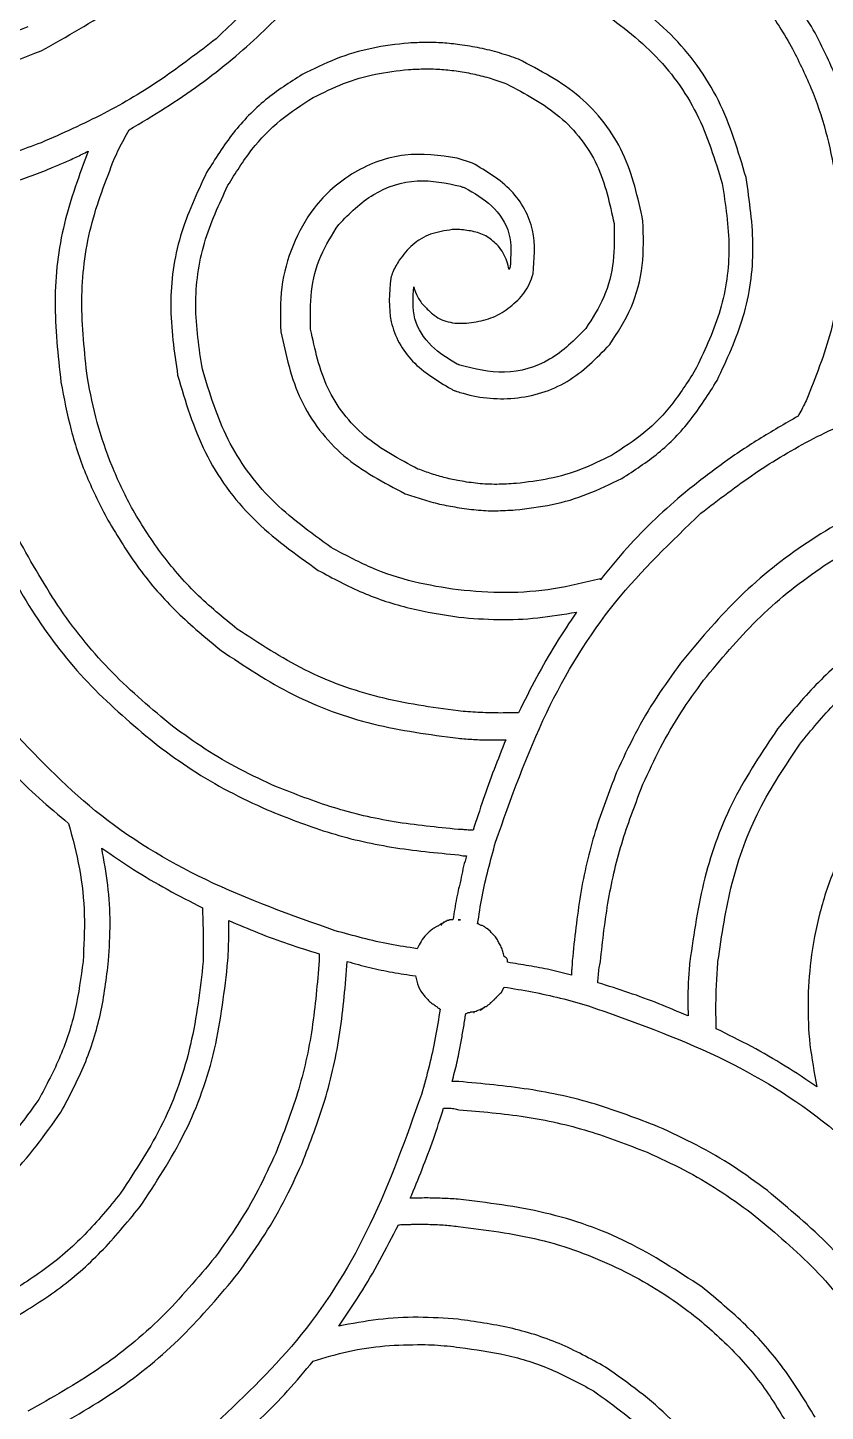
# Model space of a CAD drawing. Extents: x 0 to 371, y 0 to 260.
# Drawn here: x 42.89 to 67.65, y 137.79 to 180.76 of the extents above; entities that cross this region are included whole.
import ezdxf

# ---------------------------------------------------------------- set-up
doc = ezdxf.new("R2010")
doc.units = 0
doc.layers.add('Layer_1', color=7, linetype='CONTINUOUS')

msp = doc.modelspace()

# ---------------------------------------------------------------- linework, layer by layer
at = {"layer": 'Layer_1', "color": 7}
for points in [[(44.767293, 176.926874)], [(49.132918, 153.034793)], [(56.250313, 153.061664), (56.329894, 153.061664), (56.250313, 153.061664)], [(55.747501, 152.929373)], [(52.810729, 151.765103)], [(56.750023, 150.19724)], [(57.070418, 150.33625)], [(55.800727, 147.21396)], [(54.858665, 143.603326)], [(55.134618, 139.869706)]]:
    msp.add_lwpolyline(points, close=True, dxfattribs=at)
for points in [[(56.700414, 176.556355), (56.223958, 176.715001)], [(56.303539, 174.492914), (56.065311, 174.492914)], [(56.223958, 171.582497), (56.435831, 171.582497)], [(60.669164, 163.618127), (60.669164, 163.644998)], [(56.276668, 154.040416), (56.276668, 154.066771)], [(55.933019, 153.034793), (55.906664, 153.034793)], [(56.091666, 153.061664), (56.038956, 153.061664), (56.012085, 153.061664), (55.985729, 153.061664)], [(56.885416, 152.929373), (56.859061, 152.929373)], [(57.255936, 152.691145), (57.176354, 152.77021)], [(51.937914, 152.003331), (51.937914, 151.791458)], [(57.785102, 151.738748), (57.785102, 151.791458)], [(57.599585, 150.812706), (57.679166, 150.971353), (57.679166, 150.971353)], [(57.282291, 150.494897), (57.361872, 150.574478)], [(57.467293, 150.680414), (57.546874, 150.75948)], [(56.488541, 150.151248), (56.514896, 150.151248)], [(56.726769, 150.177603), (56.753124, 150.177603)], [(57.097289, 150.362605), (57.123644, 150.362605), (57.149999, 150.38896)], [(56.276668, 148.034581), (56.065311, 148.034581)]]:
    msp.add_lwpolyline(points, dxfattribs=at)
for points, knots in [([(55.112914, 190.632497), (54.630841, 189.27195), (53.697612, 186.638112), (51.561866, 183.118992), (49.659533, 181.301481), (48.736043, 180.419168)], [0, 0, 0, 0, 4.325973, 8.374502, 12.194088, 12.194088, 12.194088, 12.194088]), ([(72.072602, 170.60323), (72.244, 171.856137), (72.585191, 174.350229), (72.15742, 178.058193), (71.083309, 181.246742), (69.524614, 183.791772), (67.85203, 185.876311), (66.498787, 187.004257), (65.828539, 187.562918)], [0, 0, 0, 0, 3.7816, 7.527821, 11.082407, 13.784258, 16.445701, 19.057477, 19.057477, 19.057477, 19.057477]), ([(56.250313, 186.531456), (57.099094, 186.426104), (58.788587, 186.216402), (61.187903, 185.331684), (63.133627, 184.175741), (64.62004, 182.887406), (65.741006, 181.622418), (66.310707, 180.661619), (66.595418, 180.181456)], [0, 0, 0, 0, 2.55887, 5.093413, 7.607335, 9.305928, 10.979034, 12.650494, 12.650494, 12.650494, 12.650494]), ([(43.312085, 180.049164), (44.099665, 180.48815), (45.663069, 181.35957), (47.735137, 183.057726), (48.864848, 184.407654), (49.424372, 185.076247)], [0, 0, 0, 0, 2.701966, 5.363601, 7.975465, 7.975465, 7.975465, 7.975465]), ([(67.336457, 180.604686), (67.025119, 181.117244), (66.403558, 182.140525), (65.21001, 183.50276), (64.283322, 184.267777), (63.817293, 184.652501)], [0, 0, 0, 0, 1.796894, 3.587356, 5.398685, 5.398685, 5.398685, 5.398685]), ([(49.238855, 179.784581), (49.536314, 180.041401), (50.137025, 180.560041), (50.974662, 181.420777), (51.492013, 182.039453), (51.752396, 182.350833)], [0, 0, 0, 0, 1.178583, 2.380117, 3.597619, 3.597619, 3.597619, 3.597619]), ([(65.193436, 176.106769), (64.951367, 176.923887), (64.469027, 178.552051), (62.929011, 180.668726), (61.534299, 181.662458), (60.827811, 182.165831)], [0, 0, 0, 0, 2.544261, 5.069616, 7.661989, 7.661989, 7.661989, 7.661989]), ([(60.457291, 181.451146), (61.099021, 180.987475), (62.366431, 180.071728), (63.772628, 178.144315), (64.225484, 176.663329), (64.452396, 175.921251)], [0, 0, 0, 0, 2.366487, 4.673792, 6.990994, 6.990994, 6.990994, 6.990994]), ([(42.888855, 180.789688), (41.799251, 180.367003), (39.557781, 179.497479), (35.876465, 179.159677), (33.42844, 179.540293), (32.199585, 179.731354)], [0, 0, 0, 0, 3.494909, 7.189522, 10.913489, 10.913489, 10.913489, 10.913489]), ([(68.791666, 176.318126), (68.694899, 176.816722), (68.501796, 177.8117), (68.009939, 179.251749), (67.560545, 180.154523), (67.336457, 180.604686)], [0, 0, 0, 0, 1.522577, 3.038394, 4.546008, 4.546008, 4.546008, 4.546008]), ([(32.491039, 178.831668), (33.742102, 178.665259), (36.230964, 178.334205), (39.951117, 178.722956), (42.213201, 179.615554), (43.312085, 180.049164)], [0, 0, 0, 0, 3.779959, 7.51984, 11.052931, 11.052931, 11.052931, 11.052931]), ([(48.736043, 180.419168), (48.1852, 179.993756), (47.079205, 179.139604), (45.260479, 178.05414), (43.96558, 177.480803), (43.312085, 177.191458)], [0, 0, 0, 0, 2.086879, 4.19008, 6.332929, 6.332929, 6.332929, 6.332929]), ([(54.716039, 180.286876), (54.332177, 180.243154), (53.566035, 180.155888), (52.450519, 179.818794), (51.756982, 179.478827), (51.408747, 179.308124)], [0, 0, 0, 0, 1.157449, 2.310129, 3.4726, 3.4726, 3.4726, 3.4726]), ([(56.303539, 180.234166), (56.127388, 180.255448), (55.775966, 180.297907), (55.244995, 180.307713), (54.892364, 180.293822), (54.716039, 180.286876)], [0, 0, 0, 0, 0.531999, 1.061341, 1.590741, 1.590741, 1.590741, 1.590741]), ([(58.128751, 179.784581), (57.932683, 179.851623), (57.53882, 179.986299), (56.928931, 180.13994), (56.512859, 180.202628), (56.303539, 180.234166)], [0, 0, 0, 0, 0.621519, 1.248514, 1.883298, 1.883298, 1.883298, 1.883298]), ([(66.595418, 180.181456), (66.809005, 179.758139), (67.236575, 178.910723), (67.690754, 177.555953), (67.87796, 176.624962), (67.971561, 176.15948)], [0, 0, 0, 0, 1.421181, 2.844992, 4.268726, 4.268726, 4.268726, 4.268726]), ([(46.037499, 177.588333), (46.412257, 177.811969), (47.157743, 178.256836), (48.233687, 178.980967), (48.904925, 179.51761), (49.238855, 179.784581)], [0, 0, 0, 0, 1.309206, 2.604334, 3.886492, 3.886492, 3.886492, 3.886492]), ([(61.992081, 174.757497), (61.833636, 175.48201), (61.518336, 176.923764), (60.110778, 178.748421), (58.794664, 179.436456), (58.128751, 179.784581)], [0, 0, 0, 0, 2.206894, 4.391638, 6.62917, 6.62917, 6.62917, 6.62917]), ([(51.408747, 179.308124), (51.020365, 179.059329), (50.229747, 178.552864), (49.225558, 177.50971), (48.708547, 176.685428), (48.445105, 176.265416)], [0, 0, 0, 0, 1.380479, 2.810201, 4.295596, 4.295596, 4.295596, 4.295596]), ([(51.752396, 178.593956), (52.0634, 178.747102), (52.682153, 179.051792), (53.683245, 179.347324), (54.370032, 179.426754), (54.716039, 179.466771)], [0, 0, 0, 0, 1.038856, 2.066839, 3.110587, 3.110587, 3.110587, 3.110587]), ([(54.716039, 179.466771), (54.889719, 179.473724), (55.23312, 179.487471), (55.746452, 179.478088), (56.082692, 179.435361), (56.250313, 179.414061)], [0, 0, 0, 0, 0.521484, 1.031085, 1.537668, 1.537668, 1.537668, 1.537668]), ([(56.250313, 179.414061), (56.424285, 179.384241), (56.769133, 179.325131), (57.273937, 179.192915), (57.597843, 179.075509), (57.758747, 179.017186)], [0, 0, 0, 0, 0.529393, 1.04936, 1.562634, 1.562634, 1.562634, 1.562634]), ([(57.758747, 179.017186), (58.33484, 178.714217), (59.471761, 178.116306), (60.694248, 176.545848), (60.959493, 175.301429), (61.092394, 174.677916)], [0, 0, 0, 0, 1.939308, 3.827231, 5.723082, 5.723082, 5.723082, 5.723082]), ([(49.106563, 175.868541), (49.34194, 176.246371), (49.80322, 176.986824), (50.699415, 177.922433), (51.406221, 178.373188), (51.752396, 178.593956)], [0, 0, 0, 0, 1.333712, 2.613745, 3.842465, 3.842465, 3.842465, 3.842465]), ([(45.587914, 176.715001), (45.633889, 176.81239), (45.726592, 177.008761), (45.879613, 177.298382), (45.984725, 177.491415), (46.037499, 177.588333)], [0, 0, 0, 0, 0.323045, 0.65138, 0.982455, 0.982455, 0.982455, 0.982455]), ([(43.312085, 177.191458), (42.757648, 176.98569), (41.627332, 176.566196), (39.823783, 176.147497), (38.57774, 175.997737), (37.941353, 175.921251)], [0, 0, 0, 0, 1.772931, 3.614432, 5.536675, 5.536675, 5.536675, 5.536675]), ([(41.565938, 175.709894), (41.799654, 175.774609), (42.262738, 175.902836), (42.940295, 176.139408), (43.517692, 176.35983), (44.000043, 176.562046), (44.38759, 176.739699), (44.641527, 176.864877), (44.767293, 176.926874)], [0, 0, 0, 0, 0.727343, 1.441154, 2.15188, 2.581299, 3.009977, 3.430616, 3.430616, 3.430616, 3.430616]), ([(44.767293, 176.926874), (44.491543, 176.18649), (43.932551, 174.685608), (43.646501, 172.234509), (43.828298, 170.592538), (43.920833, 169.756769)], [0, 0, 0, 0, 2.364708, 4.793656, 7.311679, 7.311679, 7.311679, 7.311679]), ([(44.740938, 169.889061), (44.653781, 170.687229), (44.482883, 172.252281), (44.758867, 174.590608), (45.313772, 176.012526), (45.587914, 176.715001)], [0, 0, 0, 0, 2.404717, 4.715186, 6.971166, 6.971166, 6.971166, 6.971166]), ([(56.223958, 176.715001), (55.6784, 176.789315), (54.581306, 176.938756), (52.971643, 176.347631), (51.780388, 175.300661), (51.079689, 174.013371), (50.709372, 172.69515), (50.734538, 171.781068), (50.747289, 171.317914)], [0, 0, 0, 0, 1.631156, 3.280192, 4.958216, 6.28195, 7.628513, 9.011581, 9.011581, 9.011581, 9.011581]), ([(48.445105, 176.265416), (48.141343, 175.621496), (47.530076, 174.325718), (47.228609, 172.140914), (47.438956, 170.698283), (47.545418, 169.968126)], [0, 0, 0, 0, 2.127754, 4.281735, 6.489169, 6.489169, 6.489169, 6.489169]), ([(58.578852, 173.116771), (58.618998, 173.574775), (58.700272, 174.502004), (57.96139, 175.815764), (57.129148, 176.304552), (56.700414, 176.556355)], [0, 0, 0, 0, 1.356337, 2.745907, 4.222353, 4.222353, 4.222353, 4.222353]), ([(48.312813, 170.153644), (48.211603, 170.813963), (48.011451, 172.119811), (48.283361, 174.102344), (48.83298, 175.281563), (49.106563, 175.868541)], [0, 0, 0, 0, 1.997914, 3.95108, 5.886882, 5.886882, 5.886882, 5.886882]), ([(52.546146, 174.651561), (52.884598, 174.993851), (53.556312, 175.673184), (54.966024, 176.124774), (55.880626, 175.935272), (56.329894, 175.842186)], [0, 0, 0, 0, 1.43165, 2.841348, 4.202375, 4.202375, 4.202375, 4.202375]), ([(56.329894, 175.842186), (56.341024, 175.834913), (56.365692, 175.818793), (56.413284, 175.809634), (56.445123, 175.796173), (56.462186, 175.78896)], [0, 0, 0, 0, 0.039542, 0.087642, 0.143182, 0.143182, 0.143182, 0.143182]), ([(56.462186, 175.78896), (56.753466, 175.623733), (57.340697, 175.290629), (57.947806, 174.38128), (57.892244, 173.682), (57.864168, 173.328644)], [0, 0, 0, 0, 1.000364, 2.016767, 3.055005, 3.055005, 3.055005, 3.055005]), ([(64.452396, 175.921251), (64.553606, 175.260933), (64.753758, 173.955085), (64.481848, 171.972552), (63.932229, 170.793332), (63.658646, 170.206355)], [0, 0, 0, 0, 1.997914, 3.95108, 5.886882, 5.886882, 5.886882, 5.886882]), ([(64.293749, 169.80948), (64.59734, 170.457376), (65.205875, 171.756055), (65.510793, 173.939651), (65.300084, 175.378506), (65.193436, 176.106769)], [0, 0, 0, 0, 2.138633, 4.286794, 6.488376, 6.488376, 6.488376, 6.488376]), ([(67.971561, 176.15948), (68.058718, 175.361312), (68.229615, 173.796259), (67.953632, 171.457933), (67.398727, 170.036015), (67.124584, 169.333539)], [0, 0, 0, 0, 2.404717, 4.715186, 6.971166, 6.971166, 6.971166, 6.971166]), ([(51.673331, 171.39698), (51.66387, 171.788879), (51.645215, 172.56163), (51.933984, 173.694986), (52.342971, 174.334076), (52.546146, 174.651561)], [0, 0, 0, 0, 1.173336, 2.313595, 3.439248, 3.439248, 3.439248, 3.439248]), ([(56.065311, 174.492914), (55.839379, 174.457948), (55.400828, 174.390076), (54.814128, 174.05375), (54.554223, 173.710975), (54.424585, 173.540001)], [0, 0, 0, 0, 0.682479, 1.32474, 1.963902, 1.963902, 1.963902, 1.963902]), ([(57.494164, 173.990103), (57.387051, 174.090939), (57.172465, 174.292951), (56.746353, 174.445743), (56.452246, 174.477073), (56.303539, 174.492914)], [0, 0, 0, 0, 0.437287, 0.876048, 1.324793, 1.324793, 1.324793, 1.324793]), ([(61.092394, 174.677916), (61.101822, 174.286011), (61.120414, 173.513229), (60.831321, 172.379912), (60.42227, 171.740821), (60.219063, 171.423335)], [0, 0, 0, 0, 1.173339, 2.313662, 3.43938, 3.43938, 3.43938, 3.43938]), ([(60.960102, 170.921039), (61.202139, 171.2948), (61.689034, 172.046678), (62.030936, 173.384411), (62.005152, 174.29559), (61.992081, 174.757497)], [0, 0, 0, 0, 1.329611, 2.674722, 4.057669, 4.057669, 4.057669, 4.057669]), ([(57.837813, 173.249063), (57.816535, 173.337322), (57.77376, 173.514756), (57.662817, 173.769467), (57.550571, 173.916309), (57.494164, 173.990103)], [0, 0, 0, 0, 0.272222, 0.547266, 0.825112, 0.825112, 0.825112, 0.825112]), ([(54.424585, 173.540001), (54.388995, 173.482766), (54.316065, 173.365484), (54.22552, 173.179978), (54.18152, 173.048688), (54.160001, 172.98448)], [0, 0, 0, 0, 0.202151, 0.414237, 0.617239, 0.617239, 0.617239, 0.617239]), ([(57.864168, 173.328644), (57.862429, 173.319611), (57.858821, 173.300866), (57.84316, 173.276841), (57.839552, 173.258096), (57.837813, 173.249063)], [0, 0, 0, 0, 0.027378, 0.056812, 0.08419, 0.08419, 0.08419, 0.08419]), ([(54.160001, 172.98448), (54.119895, 172.526467), (54.038695, 171.599179), (54.777886, 170.285503), (55.610191, 169.796703), (56.038956, 169.544896)], [0, 0, 0, 0, 1.356338, 2.746027, 4.222582, 4.222582, 4.222582, 4.222582]), ([(58.102396, 172.296666), (58.175954, 172.376863), (58.320465, 172.534417), (58.485175, 172.81267), (58.547481, 173.014931), (58.578852, 173.116771)], [0, 0, 0, 0, 0.326004, 0.640468, 0.959374, 0.959374, 0.959374, 0.959374]), ([(56.223958, 170.312291), (55.943555, 170.482376), (55.380993, 170.823611), (54.803764, 171.707469), (54.850975, 172.381414), (54.874686, 172.719896)], [0, 0, 0, 0, 0.980321, 1.966787, 2.96213, 2.96213, 2.96213, 2.96213]), ([(54.874686, 172.719896), (54.911479, 172.608768), (54.985094, 172.386428), (55.196466, 172.102722), (55.370234, 171.949538), (55.456563, 171.873436)], [0, 0, 0, 0, 0.349322, 0.698905, 1.04404, 1.04404, 1.04404, 1.04404]), ([(56.435831, 171.582497), (56.640287, 171.605653), (57.050672, 171.65213), (57.635733, 171.887658), (57.947258, 172.160695), (58.102396, 172.296666)], [0, 0, 0, 0, 0.616138, 1.236716, 1.852341, 1.852341, 1.852341, 1.852341]), ([(55.456563, 171.873436), (55.530328, 171.81866), (55.677808, 171.709145), (55.944819, 171.618429), (56.129703, 171.59463), (56.223958, 171.582497)], [0, 0, 0, 0, 0.27424, 0.548291, 0.833302, 0.833302, 0.833302, 0.833302]), ([(50.747289, 171.317914), (50.905695, 170.59341), (51.220908, 169.151711), (52.628188, 167.326968), (53.944224, 166.63895), (54.610103, 166.290831)], [0, 0, 0, 0, 2.206856, 4.391448, 6.628866, 6.628866, 6.628866, 6.628866]), ([(55.006977, 167.05771), (54.430885, 167.360679), (53.293964, 167.95859), (52.071477, 169.529048), (51.806231, 170.773467), (51.673331, 171.39698)], [0, 0, 0, 0, 1.939308, 3.827231, 5.723082, 5.723082, 5.723082, 5.723082]), ([(60.219063, 171.423335), (59.869095, 171.068718), (59.175382, 170.36579), (57.700878, 169.933454), (56.764473, 170.169664), (56.303539, 170.285936)], [0, 0, 0, 0, 1.479867, 2.933416, 4.342529, 4.342529, 4.342529, 4.342529]), ([(56.038956, 169.544896), (56.067259, 169.528875), (56.124054, 169.496726), (56.214985, 169.467115), (56.815248, 169.274061), (58.009544, 169.140162), (59.727718, 169.662249), (60.546738, 170.498817), (60.960102, 170.921039)], [0, 0, 0, 0, 0.097318, 0.195289, 0.285792, 1.990609, 3.707556, 5.457135, 5.457135, 5.457135, 5.457135]), ([(56.303539, 170.285936), (56.294506, 170.287675), (56.275761, 170.291283), (56.251736, 170.306944), (56.232991, 170.310552), (56.223958, 170.312291)], [0, 0, 0, 0, 0.027378, 0.056812, 0.08419, 0.08419, 0.08419, 0.08419]), ([(63.658646, 170.206355), (63.423276, 169.828561), (62.962022, 169.0882), (62.065747, 168.152838), (61.358981, 167.702183), (61.012813, 167.481456)], [0, 0, 0, 0, 1.333601, 2.613455, 3.8421, 3.8421, 3.8421, 3.8421]), ([(43.920833, 169.756769), (44.015945, 169.258366), (44.205707, 168.263987), (44.687714, 166.81927), (45.146663, 165.91977), (45.376041, 165.47021)], [0, 0, 0, 0, 1.521336, 3.035266, 4.547924, 4.547924, 4.547924, 4.547924]), ([(49.397501, 162.083853), (48.958977, 162.441282), (48.088372, 163.150889), (46.995436, 164.438389), (46.128165, 165.775469), (45.482747, 167.141586), (45.020037, 168.491645), (44.833969, 169.423264), (44.740938, 169.889061)], [0, 0, 0, 0, 1.694147, 3.363403, 5.041207, 6.462388, 7.886199, 9.309933, 9.309933, 9.309933, 9.309933]), ([(47.545418, 169.968126), (47.78748, 169.151047), (48.269799, 167.522985), (49.809896, 165.406537), (51.204562, 164.412911), (51.911043, 163.909581)], [0, 0, 0, 0, 2.544135, 5.069289, 7.661578, 7.661578, 7.661578, 7.661578]), ([(52.307918, 164.62375), (51.666188, 165.087421), (50.398778, 166.003168), (48.992581, 167.93058), (48.539725, 169.411566), (48.312813, 170.153644)], [0, 0, 0, 0, 2.366487, 4.673792, 6.990994, 6.990994, 6.990994, 6.990994]), ([(61.330622, 166.766771), (61.718967, 167.015561), (62.509492, 167.522004), (63.513429, 168.565237), (64.030346, 169.389475), (64.293749, 169.80948)], [0, 0, 0, 0, 1.380369, 2.809918, 4.295238, 4.295238, 4.295238, 4.295238]), ([(67.124584, 169.333539), (67.094469, 169.262381), (67.033236, 169.117698), (66.917981, 168.910599), (66.844188, 168.769157), (66.807291, 168.698436)], [0, 0, 0, 0, 0.231633, 0.470969, 0.710305, 0.710305, 0.710305, 0.710305]), ([(63.790938, 165.682083), (64.343699, 166.10764), (65.45362, 166.96214), (67.27457, 168.042792), (68.56569, 168.619707), (69.214896, 168.909793)], [0, 0, 0, 0, 2.091606, 4.199858, 6.332059, 6.332059, 6.332059, 6.332059]), ([(66.807291, 168.698436), (66.396875, 168.462327), (65.579014, 167.991816), (64.409659, 167.208386), (63.677887, 166.630245), (63.314997, 166.343541)], [0, 0, 0, 0, 1.420261, 2.830243, 4.217324, 4.217324, 4.217324, 4.217324]), ([(61.012813, 167.481456), (60.70185, 167.328281), (60.083211, 167.023549), (59.082347, 166.727655), (58.395654, 166.64817), (58.049686, 166.608125)], [0, 0, 0, 0, 1.03879, 2.066605, 3.11024, 3.11024, 3.11024, 3.11024]), ([(56.303539, 166.687706), (56.155689, 166.717481), (55.861352, 166.776755), (55.429347, 166.904874), (55.147933, 167.006704), (55.006977, 167.05771)], [0, 0, 0, 0, 0.452269, 0.900367, 1.350055, 1.350055, 1.350055, 1.350055]), ([(58.023331, 165.788019), (58.407192, 165.831742), (59.173334, 165.919008), (60.28885, 166.256101), (60.982387, 166.596069), (61.330622, 166.766771)], [0, 0, 0, 0, 1.157449, 2.310129, 3.4726, 3.4726, 3.4726, 3.4726]), ([(54.610103, 166.290831), (54.78626, 166.231038), (55.137688, 166.111752), (55.674934, 165.961665), (56.040705, 165.898654), (56.223958, 165.867085)], [0, 0, 0, 0, 0.558113, 1.113417, 1.670957, 1.670957, 1.670957, 1.670957]), ([(58.049686, 166.608125), (57.849903, 166.595757), (57.456207, 166.571385), (56.870818, 166.596832), (56.491242, 166.657637), (56.303539, 166.687706)], [0, 0, 0, 0, 0.600276, 1.182916, 1.752895, 1.752895, 1.752895, 1.752895]), ([(63.314997, 166.343541), (63.000288, 166.071), (62.366134, 165.521819), (61.476038, 164.614901), (60.939632, 163.95225), (60.669164, 163.618127)], [0, 0, 0, 0, 1.248722, 2.516229, 3.805333, 3.805333, 3.805333, 3.805333]), ([(56.223958, 165.867085), (56.420198, 165.837086), (56.815011, 165.776733), (57.417984, 165.751039), (57.820901, 165.775653), (58.023331, 165.788019)], [0, 0, 0, 0, 0.595281, 1.197638, 1.805832, 1.805832, 1.805832, 1.805832]), ([(69.268122, 166.052603), (68.480775, 165.615435), (66.918058, 164.747748), (64.839692, 163.055187), (63.714474, 161.698885), (63.155834, 161.025519)], [0, 0, 0, 0, 2.698955, 5.356858, 7.977514, 7.977514, 7.977514, 7.977514]), ([(45.376041, 165.47021), (45.687379, 164.957652), (46.308941, 163.934371), (47.502488, 162.572136), (48.429177, 161.807119), (48.895206, 161.422394)], [0, 0, 0, 0, 1.796894, 3.587356, 5.398685, 5.398685, 5.398685, 5.398685]), ([(57.414583, 155.46927), (57.896614, 156.82977), (58.829742, 159.463459), (60.965272, 162.982435), (62.867488, 164.799817), (63.790938, 165.682083)], [0, 0, 0, 0, 4.325799, 8.373986, 12.193383, 12.193383, 12.193383, 12.193383]), ([(63.870519, 160.496353), (64.403026, 161.136517), (65.476877, 162.427467), (67.458614, 164.035234), (68.944033, 164.866829), (69.691352, 165.285208)], [0, 0, 0, 0, 2.494016, 5.029417, 7.596492, 7.596492, 7.596492, 7.596492]), ([(41.910103, 164.571039), (42.349089, 163.783459), (43.220509, 162.220055), (44.918665, 160.147987), (46.268592, 159.018276), (46.937186, 158.458752)], [0, 0, 0, 0, 2.701966, 5.363601, 7.975465, 7.975465, 7.975465, 7.975465]), ([(47.386771, 159.0675), (46.747282, 159.604625), (45.460887, 160.685104), (43.847366, 162.660527), (43.016096, 164.142706), (42.597916, 164.888333)], [0, 0, 0, 0, 2.50184, 5.032695, 7.594725, 7.594725, 7.594725, 7.594725]), ([(56.250313, 163.300833), (55.791417, 163.373369), (54.871224, 163.518822), (53.538103, 163.960951), (52.717376, 164.403142), (52.307918, 164.62375)], [0, 0, 0, 0, 1.392508, 2.792299, 4.185934, 4.185934, 4.185934, 4.185934]), ([(51.911043, 163.909581), (52.364208, 163.66602), (53.27147, 163.178395), (54.749287, 162.697873), (55.767368, 162.535567), (56.276668, 162.454373)], [0, 0, 0, 0, 1.541296, 3.085767, 4.63181, 4.63181, 4.63181, 4.63181]), ([(60.669164, 163.644998), (60.187745, 163.530441), (59.224212, 163.301163), (57.734713, 163.178813), (56.745477, 163.26013), (56.250313, 163.300833)], [0, 0, 0, 0, 1.483436, 2.969019, 4.457886, 4.457886, 4.457886, 4.457886]), ([(66.860001, 158.511978), (67.217476, 158.950545), (67.927208, 159.82128), (69.214876, 160.914388), (70.552015, 161.78179), (71.91807, 162.427117), (73.267987, 162.889566), (74.19946, 163.075548), (74.665209, 163.168541)], [0, 0, 0, 0, 1.694336, 3.363942, 5.041931, 6.462934, 7.88643, 9.310004, 9.310004, 9.310004, 9.310004]), ([(56.276668, 162.454373), (56.683999, 162.422637), (57.498378, 162.359188), (58.723946, 162.411567), (59.527389, 162.545979), (59.928124, 162.613019)], [0, 0, 0, 0, 1.225051, 2.449256, 3.667467, 3.667467, 3.667467, 3.667467]), ([(59.928124, 162.613019), (59.710142, 162.286741), (59.268867, 161.626236), (58.669382, 160.582609), (58.309894, 159.856572), (58.128751, 159.49073)], [0, 0, 0, 0, 1.176968, 2.382608, 3.607153, 3.607153, 3.607153, 3.607153]), ([(70.220519, 162.507083), (69.707923, 162.195739), (68.684544, 161.574151), (67.322069, 160.380682), (66.556952, 159.453954), (66.172188, 158.987918)], [0, 0, 0, 0, 1.797007, 3.587655, 5.399073, 5.399073, 5.399073, 5.399073]), ([(56.250313, 159.543956), (55.42882, 159.658015), (53.792574, 159.885197), (51.452446, 160.740163), (50.080541, 161.637226), (49.397501, 162.083853)], [0, 0, 0, 0, 2.484287, 4.94819, 7.391259, 7.391259, 7.391259, 7.391259]), ([(48.895206, 161.422394), (49.623644, 160.936944), (51.086064, 159.96235), (53.602712, 159.046357), (55.363399, 158.814017), (56.250313, 158.69698)], [0, 0, 0, 0, 2.619892, 5.259724, 7.939254, 7.939254, 7.939254, 7.939254]), ([(63.155834, 161.025519), (62.904261, 160.677844), (62.395012, 159.974058), (61.730194, 158.840622), (61.358184, 158.040337), (61.17146, 157.638646)], [0, 0, 0, 0, 1.287007, 2.605232, 3.933695, 3.933695, 3.933695, 3.933695]), ([(61.992081, 157.268127), (62.16797, 157.650062), (62.517889, 158.409893), (63.147005, 159.490391), (63.630224, 160.162251), (63.870519, 160.496353)], [0, 0, 0, 0, 1.261043, 2.508744, 3.74294, 3.74294, 3.74294, 3.74294]), ([(58.128751, 159.49073), (57.917427, 159.485392), (57.496666, 159.474764), (56.869865, 159.4961), (56.455663, 159.528094), (56.250313, 159.543956)], [0, 0, 0, 0, 0.634068, 1.262469, 1.880335, 1.880335, 1.880335, 1.880335]), ([(52.44021, 152.7175), (51.080049, 153.19943), (48.448573, 154.131811), (44.935074, 156.265175), (43.129397, 158.170087), (42.253751, 159.093855)], [0, 0, 0, 0, 4.324913, 8.367322, 12.173336, 12.173336, 12.173336, 12.173336]), ([(50.614997, 157.189061), (50.233062, 157.364951), (49.473231, 157.714869), (48.392733, 158.343986), (47.720873, 158.827205), (47.386771, 159.0675)], [0, 0, 0, 0, 1.261043, 2.508744, 3.74294, 3.74294, 3.74294, 3.74294]), ([(66.172188, 158.987918), (65.693496, 158.274465), (64.730389, 156.839029), (63.818665, 154.367998), (63.571632, 152.636599), (63.447289, 151.765103)], [0, 0, 0, 0, 2.571336, 5.173416, 7.810582, 7.810582, 7.810582, 7.810582]), ([(56.250313, 158.69698), (56.411562, 158.682738), (56.737546, 158.653946), (57.232118, 158.644661), (57.564655, 158.6444), (57.731876, 158.644269)], [0, 0, 0, 0, 0.485489, 0.981475, 1.48318, 1.48318, 1.48318, 1.48318]), ([(57.731876, 158.644269), (57.608568, 158.338899), (57.361256, 157.726439), (57.026288, 156.789996), (56.820338, 156.157712), (56.71695, 155.840305)], [0, 0, 0, 0, 0.987901, 1.981368, 2.982816, 2.982816, 2.982816, 2.982816]), ([(41.619164, 158.538333), (41.873681, 158.243129), (42.385905, 157.649022), (43.237952, 156.820245), (43.849954, 156.309242), (44.159061, 156.051146)], [0, 0, 0, 0, 1.168937, 2.352526, 3.560394, 3.560394, 3.560394, 3.560394]), ([(46.937186, 158.458752), (47.28482, 158.207183), (47.988492, 157.697965), (49.121718, 157.033081), (49.921893, 156.661095), (50.323543, 156.474377)], [0, 0, 0, 0, 1.286898, 2.604908, 3.933251, 3.933251, 3.933251, 3.933251]), ([(64.320104, 151.765103), (64.438931, 152.58119), (64.674381, 154.198227), (65.519018, 156.507145), (66.41478, 157.846351), (66.860001, 158.511978)], [0, 0, 0, 0, 2.47089, 4.895949, 7.292382, 7.292382, 7.292382, 7.292382]), ([(61.17146, 157.638646), (60.935887, 157.030418), (60.458175, 155.797009), (60.008758, 153.828974), (59.867473, 152.476992), (59.795833, 151.791458)], [0, 0, 0, 0, 1.954953, 3.964393, 6.031377, 6.031377, 6.031377, 6.031377]), ([(60.669164, 151.765103), (60.740877, 152.409182), (60.88258, 153.681857), (61.321285, 155.531725), (61.770675, 156.695003), (61.992081, 157.268127)], [0, 0, 0, 0, 1.943253, 3.839796, 5.681605, 5.681605, 5.681605, 5.681605]), ([(56.250313, 155.866145), (55.588928, 155.930793), (54.283161, 156.058427), (52.38641, 156.495924), (51.199121, 156.960499), (50.614997, 157.189061)], [0, 0, 0, 0, 1.992577, 3.933933, 5.813998, 5.813998, 5.813998, 5.813998]), ([(50.323543, 156.474377), (50.938535, 156.22974), (52.191044, 155.731506), (54.196543, 155.270559), (55.577942, 155.138959), (56.276668, 155.072395)], [0, 0, 0, 0, 1.983616, 4.039886, 6.144507, 6.144507, 6.144507, 6.144507]), ([(44.159061, 156.051146), (44.282476, 155.585359), (44.52965, 154.652483), (44.682779, 153.207963), (44.633315, 152.245226), (44.608646, 151.765103)], [0, 0, 0, 0, 1.444352, 2.892737, 4.333651, 4.333651, 4.333651, 4.333651]), ([(68.659374, 156.051146), (68.415289, 155.60927), (67.927812, 154.726772), (67.45561, 153.28334), (67.184246, 151.865416), (67.094044, 150.493131), (67.145855, 149.177434), (67.307503, 148.312422), (67.389168, 147.875418)], [0, 0, 0, 0, 1.511541, 3.018784, 4.532059, 5.832483, 7.137265, 8.469468, 8.469468, 8.469468, 8.469468]), ([(56.71695, 155.840305), (56.665071, 155.842121), (56.561194, 155.845757), (56.406085, 155.86153), (56.302194, 155.864608), (56.250313, 155.866145)], [0, 0, 0, 0, 0.155696, 0.31175, 0.467415, 0.467415, 0.467415, 0.467415]), ([(45.402396, 151.791458), (45.42538, 152.1813), (45.471373, 152.961422), (45.397535, 154.132896), (45.259769, 154.900703), (45.191039, 155.283752)], [0, 0, 0, 0, 1.170864, 2.343047, 3.510022, 3.510022, 3.510022, 3.510022]), ([(45.191039, 155.283752), (45.516926, 155.058789), (46.175459, 154.604198), (47.222372, 153.992936), (47.947246, 153.619831), (48.312813, 153.431668)], [0, 0, 0, 0, 1.187646, 2.399927, 3.63333, 3.63333, 3.63333, 3.63333]), ([(56.859061, 152.929373), (56.90135, 153.212279), (56.986424, 153.78141), (57.183519, 154.626882), (57.337312, 155.187566), (57.414583, 155.46927)], [0, 0, 0, 0, 0.857836, 1.725739, 2.602112, 2.602112, 2.602112, 2.602112]), ([(56.276668, 155.072395), (56.302976, 155.065287), (56.354999, 155.051233), (56.435434, 155.046186), (56.488443, 155.046088), (56.514896, 155.046039)], [0, 0, 0, 0, 0.081549, 0.161265, 0.240673, 0.240673, 0.240673, 0.240673]), ([(56.514896, 155.046039), (56.48285, 154.937989), (56.418076, 154.719584), (56.350805, 154.381329), (56.301515, 154.154672), (56.276668, 154.040416)], [0, 0, 0, 0, 0.337921, 0.683047, 1.033869, 1.033869, 1.033869, 1.033869]), ([(56.276668, 154.066771), (56.25206, 153.954589), (56.203424, 153.732865), (56.14414, 153.397246), (56.109241, 153.174061), (56.091666, 153.061664)], [0, 0, 0, 0, 0.344516, 0.680921, 1.022214, 1.022214, 1.022214, 1.022214]), ([(48.312813, 153.431668), (48.319928, 153.24847), (48.334153, 152.882187), (48.339039, 152.326511), (48.339124, 151.954202), (48.339168, 151.765103)], [0, 0, 0, 0, 0.549979, 1.099618, 1.666923, 1.666923, 1.666923, 1.666923]), ([(49.106563, 151.791458), (49.113685, 151.926314), (49.12813, 152.1998), (49.132715, 152.614462), (49.13285, 152.894031), (49.132918, 153.034793)], [0, 0, 0, 0, 0.405088, 0.821518, 1.243819, 1.243819, 1.243819, 1.243819]), ([(49.132918, 153.034793), (49.435045, 152.905884), (50.042077, 152.646879), (50.977952, 152.301993), (51.616202, 152.103422), (51.937914, 152.003331)], [0, 0, 0, 0, 0.985348, 1.979755, 2.99042, 2.99042, 2.99042, 2.99042]), ([(55.906664, 153.034793), (55.900495, 153.028245), (55.890805, 153.01796), (55.872396, 153.00671), (55.849101, 153.012976), (55.837873, 152.990899), (55.820044, 152.980107), (55.795892, 152.988353), (55.798261, 152.962), (55.783569, 152.956695), (55.769886, 152.955387), (55.753741, 152.95146), (55.741916, 152.933145), (55.715616, 152.931061), (55.697247, 152.907625), (55.666371, 152.897153), (55.641272, 152.874036), (55.608664, 152.854208), (55.569542, 152.845405), (55.537003, 152.825397), (55.511501, 152.802731), (55.481302, 152.790792), (55.465072, 152.777289), (55.456563, 152.77021)], [0, 0, 0, 0, 0.027073, 0.042523, 0.062225, 0.0892, 0.104428, 0.123996, 0.143804, 0.158205, 0.165104, 0.185936, 0.204733, 0.225565, 0.258475, 0.288216, 0.321126, 0.359776, 0.40132, 0.43997, 0.472988, 0.502948, 0.535966, 0.535966, 0.535966, 0.535966]), ([(55.985729, 153.061664), (55.979639, 153.054994), (55.970096, 153.044544), (55.951582, 153.033879), (55.939688, 153.034465), (55.933019, 153.034793)], [0, 0, 0, 0, 0.027068, 0.042408, 0.061983, 0.061983, 0.061983, 0.061983]), ([(54.980622, 152.161978), (54.697673, 152.20427), (54.128417, 152.289355), (53.282766, 152.486418), (52.721957, 152.640227), (52.44021, 152.7175)], [0, 0, 0, 0, 0.857968, 1.726114, 2.602615, 2.602615, 2.602615, 2.602615]), ([(55.456563, 152.77021), (55.389695, 152.714044), (55.256605, 152.602256), (55.096675, 152.394176), (55.019334, 152.239431), (54.980622, 152.161978)], [0, 0, 0, 0, 0.261449, 0.520369, 0.779833, 0.779833, 0.779833, 0.779833]), ([(55.747501, 152.929373), (55.748333, 152.922683), (55.749601, 152.912494), (55.738475, 152.90081), (55.71598, 152.897435), (55.719444, 152.919774), (55.730568, 152.931456), (55.740799, 152.930197), (55.747501, 152.929373)], [0, 0, 0, 0, 0.01875, 0.028558, 0.047182, 0.065932, 0.07574, 0.094364, 0.094364, 0.094364, 0.094364]), ([(57.017708, 152.876146), (57.002006, 152.877684), (56.971264, 152.880695), (56.929147, 152.905413), (56.900761, 152.920965), (56.885416, 152.929373)], [0, 0, 0, 0, 0.046733, 0.091501, 0.144175, 0.144175, 0.144175, 0.144175]), ([(57.176354, 152.77021), (57.173783, 152.772542), (57.165453, 152.780099), (57.149278, 152.792964), (57.11766, 152.794037), (57.096685, 152.826945), (57.060514, 152.852113), (57.032924, 152.867603), (57.017708, 152.876146)], [0, 0, 0, 0, 0.010448, 0.033849, 0.060211, 0.098292, 0.140784, 0.193035, 0.193035, 0.193035, 0.193035]), ([(57.520519, 152.34698), (57.499327, 152.38957), (57.456426, 152.47579), (57.360076, 152.586361), (57.290916, 152.655949), (57.255936, 152.691145)], [0, 0, 0, 0, 0.142151, 0.287778, 0.436809, 0.436809, 0.436809, 0.436809]), ([(57.679166, 151.92375), (57.668816, 151.974414), (57.648525, 152.073736), (57.594012, 152.215974), (57.545123, 152.303122), (57.520519, 152.34698)], [0, 0, 0, 0, 0.154947, 0.303756, 0.454516, 0.454516, 0.454516, 0.454516]), ([(44.608646, 151.765103), (44.541723, 151.264477), (44.407894, 150.263358), (43.942743, 148.813418), (43.469355, 147.923053), (43.233019, 147.478543)], [0, 0, 0, 0, 1.513457, 3.026513, 4.535006, 4.535006, 4.535006, 4.535006]), ([(43.920833, 147.081668), (44.180035, 147.569767), (44.698438, 148.545961), (45.197274, 150.140964), (45.333909, 151.24038), (45.402396, 151.791458)], [0, 0, 0, 0, 1.655747, 3.311482, 4.975489, 4.975489, 4.975489, 4.975489]), ([(48.339168, 151.765103), (48.239362, 150.900335), (48.040882, 149.180602), (47.181443, 146.714597), (46.240867, 145.281242), (45.772916, 144.568127)], [0, 0, 0, 0, 2.60739, 5.185225, 7.737564, 7.737564, 7.737564, 7.737564]), ([(46.354793, 144.118541), (46.856193, 144.877487), (47.863982, 146.40293), (48.793558, 149.030823), (49.001775, 150.867257), (49.106563, 151.791458)], [0, 0, 0, 0, 2.722229, 5.471544, 8.256933, 8.256933, 8.256933, 8.256933]), ([(51.937914, 151.791458), (51.880408, 151.088607), (51.767072, 149.703376), (51.323486, 147.688038), (50.830813, 146.431124), (50.588126, 145.811978)], [0, 0, 0, 0, 2.114459, 4.167329, 6.160255, 6.160255, 6.160255, 6.160255]), ([(51.408747, 145.494168), (51.660344, 146.144275), (52.172017, 147.466399), (52.633471, 149.579268), (52.751209, 151.031133), (52.810729, 151.765103)], [0, 0, 0, 0, 2.089182, 4.248773, 6.456724, 6.456724, 6.456724, 6.456724]), ([(52.810729, 151.765103), (53.041894, 151.699658), (53.504846, 151.568591), (54.213342, 151.426569), (54.689332, 151.352198), (54.927396, 151.315002)], [0, 0, 0, 0, 0.720513, 1.442967, 2.165843, 2.165843, 2.165843, 2.165843]), ([(57.785102, 151.791458), (57.783386, 151.80749), (57.779765, 151.841302), (57.736213, 151.885429), (57.700524, 151.909403), (57.679166, 151.92375)], [0, 0, 0, 0, 0.047094, 0.09932, 0.177153, 0.177153, 0.177153, 0.177153]), ([(59.769477, 151.341873), (59.549581, 151.398408), (59.112212, 151.510855), (58.447903, 151.632144), (58.005697, 151.703268), (57.785102, 151.738748)], [0, 0, 0, 0, 0.680934, 1.354363, 2.024705, 2.024705, 2.024705, 2.024705]), ([(59.795833, 151.791458), (59.794268, 151.740799), (59.791195, 151.641323), (59.774116, 151.492008), (59.771042, 151.392532), (59.769477, 151.341873)], [0, 0, 0, 0, 0.151991, 0.298453, 0.450443, 0.450443, 0.450443, 0.450443]), ([(60.589583, 151.103645), (60.596899, 151.182299), (60.61117, 151.335724), (60.624528, 151.558103), (60.654775, 151.698372), (60.669164, 151.765103)], [0, 0, 0, 0, 0.237065, 0.462421, 0.666922, 0.666922, 0.666922, 0.666922]), ([(63.447289, 151.765103), (63.431436, 151.579671), (63.399601, 151.207287), (63.37805, 150.642094), (63.388689, 150.263083), (63.394063, 150.071666)], [0, 0, 0, 0, 0.558305, 1.121186, 1.695539, 1.695539, 1.695539, 1.695539]), ([(64.267394, 149.674791), (64.261996, 149.910306), (64.251289, 150.377492), (64.272543, 151.074844), (64.304288, 151.535552), (64.320104, 151.765103)], [0, 0, 0, 0, 0.706631, 1.40173, 2.091998, 2.091998, 2.091998, 2.091998]), ([(54.927396, 151.315002), (54.953332, 151.204534), (55.004665, 150.985893), (55.183035, 150.694085), (55.347586, 150.543933), (55.430208, 150.468541)], [0, 0, 0, 0, 0.338897, 0.670753, 1.005416, 1.005416, 1.005416, 1.005416]), ([(57.679166, 150.971353), (57.970667, 150.92356), (58.55629, 150.827545), (59.431512, 150.636351), (60.008399, 150.471766), (60.298644, 150.38896)], [0, 0, 0, 0, 0.886111, 1.780192, 2.685512, 2.685512, 2.685512, 2.685512]), ([(63.394063, 150.071666), (63.091975, 150.200605), (62.485045, 150.459659), (61.549411, 150.804903), (60.911257, 151.003525), (60.589583, 151.103645)], [0, 0, 0, 0, 0.985276, 1.979536, 2.990115, 2.990115, 2.990115, 2.990115]), ([(55.430208, 150.468541), (55.448192, 150.457935), (55.485114, 150.436158), (55.533365, 150.394221), (55.583704, 150.369966), (55.614905, 150.338553), (55.635699, 150.31305), (55.669281, 150.31805), (55.668929, 150.300228), (55.676103, 150.287115), (55.687938, 150.284851), (55.694791, 150.283539)], [0, 0, 0, 0, 0.062524, 0.128366, 0.19089, 0.227623, 0.26057, 0.288202, 0.295101, 0.309502, 0.32931, 0.32931, 0.32931, 0.32931]), ([(57.149999, 150.38896), (57.161124, 150.397927), (57.184625, 150.416869), (57.219052, 150.442218), (57.257663, 150.458353), (57.25894, 150.487705), (57.273024, 150.49396), (57.280024, 150.494667), (57.282291, 150.494897)], [0, 0, 0, 0, 0.0426, 0.089988, 0.132588, 0.152396, 0.166797, 0.173696, 0.173696, 0.173696, 0.173696]), ([(57.361872, 150.574478), (57.368975, 150.576342), (57.384106, 150.580313), (57.396345, 150.604209), (57.408674, 150.629101), (57.437582, 150.632267), (57.447993, 150.658613), (57.460264, 150.672474), (57.467293, 150.680414)], [0, 0, 0, 0, 0.021039, 0.044824, 0.076893, 0.097982, 0.121971, 0.154147, 0.154147, 0.154147, 0.154147]), ([(57.546874, 150.75948), (57.554884, 150.766448), (57.568856, 150.778602), (57.593944, 150.790208), (57.597783, 150.80552), (57.599585, 150.812706)], [0, 0, 0, 0, 0.032151, 0.056079, 0.077242, 0.077242, 0.077242, 0.077242]), ([(55.694791, 150.283539), (55.64722, 149.985819), (55.552275, 149.391607), (55.360934, 148.507567), (55.195756, 147.92825), (55.112914, 147.637706)], [0, 0, 0, 0, 0.904414, 1.805094, 2.711298, 2.711298, 2.711298, 2.711298]), ([(56.065311, 148.034581), (56.091679, 148.131494), (56.14428, 148.324818), (56.218187, 148.615065), (56.286259, 148.950528), (56.354836, 149.32758), (56.429387, 149.741607), (56.469038, 150.016193), (56.488541, 150.151248)], [0, 0, 0, 0, 0.301317, 0.601076, 0.898296, 1.327952, 1.750856, 2.160193, 2.160193, 2.160193, 2.160193]), ([(56.514896, 150.151248), (56.525708, 150.158203), (56.5478, 150.172416), (56.584761, 150.17915), (56.622612, 150.17145), (56.644292, 150.198908), (56.673723, 150.203792), (56.740879, 150.203079), (56.842046, 150.236813), (56.974646, 150.289897), (57.055667, 150.337929), (57.097289, 150.362605)], [0, 0, 0, 0, 0.038178, 0.078011, 0.11137, 0.143751, 0.171168, 0.197697, 0.345998, 0.48302, 0.627776, 0.627776, 0.627776, 0.627776]), ([(56.750023, 150.19724), (56.748461, 150.196589), (56.743816, 150.194653), (56.736616, 150.187107), (56.730506, 150.181209), (56.726769, 150.177603)], [0, 0, 0, 0, 0.005041, 0.014992, 0.030651, 0.030651, 0.030651, 0.030651]), ([(56.753124, 150.177603), (56.752982, 150.181141), (56.752755, 150.186796), (56.753563, 150.194528), (56.750888, 150.196578), (56.750023, 150.19724)], [0, 0, 0, 0, 0.010971, 0.01753, 0.02066, 0.02066, 0.02066, 0.02066]), ([(57.070418, 150.33625), (57.054271, 150.327406), (57.023491, 150.310547), (56.989769, 150.284954), (56.911035, 150.24183), (56.989769, 150.284954), (57.023491, 150.310547), (57.054271, 150.327406), (57.070418, 150.33625)], [0, 0, 0, 0, 0.053143, 0.101304, 0.154447, 0.207589, 0.255751, 0.308894, 0.308894, 0.308894, 0.308894]), ([(60.298644, 150.38896), (61.659144, 149.906929), (64.292834, 148.973801), (67.81181, 146.83827), (69.629191, 144.936055), (70.511457, 144.012605)], [0, 0, 0, 0, 4.325799, 8.373986, 12.193383, 12.193383, 12.193383, 12.193383]), ([(67.389168, 147.875418), (67.062931, 148.093396), (66.402539, 148.534642), (65.359122, 149.134193), (64.633195, 149.493655), (64.267394, 149.674791)], [0, 0, 0, 0, 1.176856, 2.382281, 3.606706, 3.606706, 3.606706, 3.606706]), ([(62.468021, 146.632083), (61.822795, 146.881816), (60.51574, 147.387707), (58.429108, 147.841494), (56.999718, 147.969719), (56.276668, 148.034581)], [0, 0, 0, 0, 2.073356, 4.200062, 6.377077, 6.377077, 6.377077, 6.377077]), ([(43.233019, 147.478543), (42.769348, 146.836814), (41.853601, 145.569403), (39.926189, 144.163207), (38.445202, 143.710351), (37.703125, 143.483438)], [0, 0, 0, 0, 2.366487, 4.673792, 6.990994, 6.990994, 6.990994, 6.990994]), ([(55.112914, 147.637706), (54.630841, 146.277158), (53.697612, 143.643321), (51.561866, 140.124201), (49.659533, 138.30669), (48.736043, 137.424377)], [0, 0, 0, 0, 4.325973, 8.374502, 12.194088, 12.194088, 12.194088, 12.194088]), ([(37.861771, 142.716043), (38.678889, 142.958112), (40.307053, 143.440452), (42.423728, 144.980468), (43.41746, 146.37518), (43.920833, 147.081668)], [0, 0, 0, 0, 2.544261, 5.069616, 7.661989, 7.661989, 7.661989, 7.661989]), ([(54.768749, 144.40948), (54.892417, 144.712111), (55.141705, 145.322155), (55.497151, 146.253566), (55.698997, 146.892125), (55.800727, 147.21396)], [0, 0, 0, 0, 0.980809, 1.977119, 2.989509, 2.989509, 2.989509, 2.989509]), ([(55.800727, 147.21396), (55.853589, 147.213864), (55.95948, 147.213671), (56.120177, 147.203561), (56.224097, 147.175463), (56.276668, 147.16125)], [0, 0, 0, 0, 0.158681, 0.317866, 0.480834, 0.480834, 0.480834, 0.480834]), ([(56.276668, 147.16125), (56.964194, 147.103657), (58.320531, 146.990039), (60.29069, 146.553859), (61.520294, 146.074052), (62.124372, 145.838333)], [0, 0, 0, 0, 2.068676, 4.081042, 6.024413, 6.024413, 6.024413, 6.024413]), ([(65.854894, 144.647708), (65.50797, 144.904318), (64.808363, 145.421795), (63.669229, 146.078512), (62.869499, 146.447064), (62.468021, 146.632083)], [0, 0, 0, 0, 1.293785, 2.609043, 3.934954, 3.934954, 3.934954, 3.934954]), ([(50.588126, 145.811978), (50.412237, 145.430042), (50.062318, 144.670212), (49.433202, 143.589714), (48.949983, 142.917854), (48.709688, 142.583752)], [0, 0, 0, 0, 1.261043, 2.508744, 3.74294, 3.74294, 3.74294, 3.74294]), ([(62.124372, 145.838333), (62.506267, 145.662449), (63.265988, 145.312556), (64.346275, 144.683372), (65.018022, 144.200184), (65.352083, 143.959895)], [0, 0, 0, 0, 1.260923, 2.508409, 3.742495, 3.742495, 3.742495, 3.742495]), ([(49.424372, 142.081456), (49.675423, 142.433672), (50.181681, 143.143935), (50.85338, 144.281883), (51.222653, 145.087953), (51.408747, 145.494168)], [0, 0, 0, 0, 1.297333, 2.616146, 3.955941, 3.955941, 3.955941, 3.955941]), ([(45.772916, 144.568127), (45.415004, 144.130398), (44.704417, 143.261345), (43.423209, 142.156661), (42.467988, 141.577846), (41.989168, 141.287706)], [0, 0, 0, 0, 1.694235, 3.363679, 5.041595, 5.041595, 5.041595, 5.041595]), ([(56.250313, 144.383125), (56.085077, 144.391795), (55.756716, 144.409024), (55.262604, 144.425787), (54.934018, 144.414937), (54.768749, 144.40948)], [0, 0, 0, 0, 0.496426, 0.986509, 1.482449, 1.482449, 1.482449, 1.482449]), ([(63.817293, 141.65771), (63.067038, 142.150443), (61.558833, 143.140961), (58.967371, 144.052917), (57.159187, 144.272668), (56.250313, 144.383125)], [0, 0, 0, 0, 2.686076, 5.3997, 8.142182, 8.142182, 8.142182, 8.142182]), ([(70.881977, 138.535936), (70.442998, 139.323478), (69.571603, 140.886783), (67.87337, 142.958618), (66.523481, 144.088224), (65.854894, 144.647708)], [0, 0, 0, 0, 2.701851, 5.363294, 7.97507, 7.97507, 7.97507, 7.97507]), ([(42.306978, 140.599377), (42.819536, 140.910715), (43.842817, 141.532276), (45.205052, 142.725824), (45.970068, 143.652513), (46.354793, 144.118541)], [0, 0, 0, 0, 1.796894, 3.587356, 5.398685, 5.398685, 5.398685, 5.398685]), ([(65.352083, 143.959895), (65.993893, 143.427253), (67.287972, 142.353288), (68.904177, 140.376615), (69.727504, 138.887047), (70.140938, 138.139061)], [0, 0, 0, 0, 2.498415, 5.037545, 7.598602, 7.598602, 7.598602, 7.598602]), ([(52.546146, 140.44073), (52.770584, 140.771239), (53.222263, 141.436384), (53.840299, 142.488192), (54.210671, 143.219192), (54.398229, 143.589375)], [0, 0, 0, 0, 1.19833, 2.411627, 3.656413, 3.656413, 3.656413, 3.656413]), ([(54.398229, 143.589375), (54.449103, 143.591463), (54.551132, 143.595651), (54.704616, 143.600384), (54.807236, 143.602344), (54.858665, 143.603326)], [0, 0, 0, 0, 0.152747, 0.306344, 0.46066, 0.46066, 0.46066, 0.46066]), ([(54.858665, 143.603326), (55.013842, 143.604272), (55.324353, 143.606165), (55.789128, 143.58752), (56.096938, 143.553577), (56.250313, 143.536665)], [0, 0, 0, 0, 0.46553, 0.931533, 1.394332, 1.394332, 1.394332, 1.394332]), ([(56.250313, 143.536665), (57.099094, 143.431313), (58.788587, 143.221611), (61.187903, 142.336893), (63.133627, 141.18095), (64.62004, 139.892615), (65.741006, 138.627627), (66.310707, 137.666828), (66.595418, 137.186665)], [0, 0, 0, 0, 2.55887, 5.093413, 7.607335, 9.305928, 10.979034, 12.650494, 12.650494, 12.650494, 12.650494]), ([(48.709688, 142.583752), (48.172563, 141.944263), (47.092084, 140.657868), (45.116661, 139.044347), (43.634481, 138.213076), (42.888855, 137.794897)], [0, 0, 0, 0, 2.50184, 5.032695, 7.594725, 7.594725, 7.594725, 7.594725]), ([(43.312085, 137.054373), (44.099665, 137.493359), (45.663069, 138.364779), (47.735137, 140.062935), (48.864848, 141.412863), (49.424372, 142.081456)], [0, 0, 0, 0, 2.701966, 5.363601, 7.975465, 7.975465, 7.975465, 7.975465]), ([(67.336457, 137.609895), (67.025119, 138.122453), (66.403558, 139.145734), (65.21001, 140.507969), (64.283322, 141.272986), (63.817293, 141.65771)], [0, 0, 0, 0, 1.796894, 3.587356, 5.398685, 5.398685, 5.398685, 5.398685]), ([(56.250313, 140.652603), (55.836397, 140.682688), (55.010337, 140.742728), (53.766398, 140.667951), (52.953185, 140.516524), (52.546146, 140.44073)], [0, 0, 0, 0, 1.244141, 2.482953, 3.724407, 3.724407, 3.724407, 3.724407]), ([(60.827811, 139.17104), (60.355315, 139.428775), (59.409221, 139.944848), (57.855079, 140.430468), (56.785758, 140.578485), (56.250313, 140.652603)], [0, 0, 0, 0, 1.611896, 3.227549, 4.84795, 4.84795, 4.84795, 4.84795]), ([(51.752396, 139.356042), (52.115092, 139.463293), (52.84394, 139.678817), (53.98093, 139.852358), (54.748668, 139.863903), (55.134618, 139.869706)], [0, 0, 0, 0, 1.133883, 2.278574, 3.435744, 3.435744, 3.435744, 3.435744]), ([(55.134618, 139.869706), (55.264283, 139.865708), (55.524225, 139.857693), (55.914251, 139.827511), (56.17357, 139.795377), (56.303539, 139.779272)], [0, 0, 0, 0, 0.389149, 0.780135, 1.172995, 1.172995, 1.172995, 1.172995]), ([(56.303539, 139.779272), (56.786672, 139.714003), (57.7543, 139.583282), (59.16154, 139.131539), (60.024441, 138.664351), (60.457291, 138.43)], [0, 0, 0, 0, 1.460968, 2.926058, 4.400683, 4.400683, 4.400683, 4.400683]), ([(49.238855, 136.78979), (49.536314, 137.046609), (50.137025, 137.56525), (50.974662, 138.425986), (51.492013, 139.044662), (51.752396, 139.356042)], [0, 0, 0, 0, 1.178583, 2.380117, 3.597619, 3.597619, 3.597619, 3.597619]), ([(65.193436, 133.111978), (64.951367, 133.929096), (64.469027, 135.55726), (62.929011, 137.673935), (61.534299, 138.667667), (60.827811, 139.17104)], [0, 0, 0, 0, 2.544261, 5.069616, 7.661989, 7.661989, 7.661989, 7.661989]), ([(60.457291, 138.43), (61.099021, 137.966328), (62.366431, 137.050581), (63.772628, 135.123169), (64.225484, 133.642183), (64.452396, 132.900105)], [0, 0, 0, 0, 2.366487, 4.673792, 6.990994, 6.990994, 6.990994, 6.990994])]:
    msp.add_open_spline(points, degree=3, knots=knots, dxfattribs=at)

doc.saveas('drawing.dxf')
